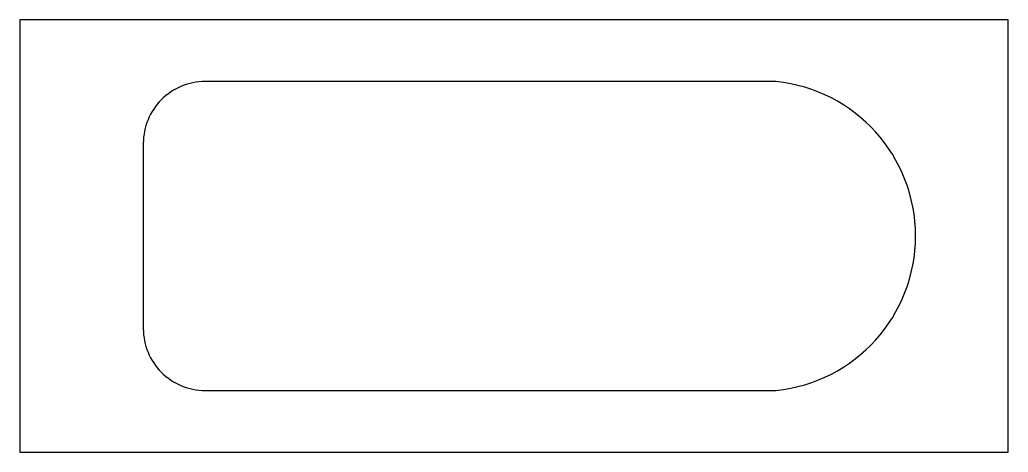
# Model space of a CAD drawing. Extents: x 0 to 1.6, y -0.7 to 0.
import ezdxf

# ---------------------------------------------------------------- set-up
doc = ezdxf.new("R2010")
doc.units = 0
doc.layers.add('SN', color=7, linetype='CONTINUOUS')

msp = doc.modelspace()

# ---------------------------------------------------------------- linework, layer by layer
at = {"layer": 'SN', "color": 0}
msp.add_lwpolyline([(0, -0.7), (1.6, -0.7), (1.6, 0), (0, 0)], close=True, dxfattribs=at)
msp.add_lwpolyline([(1.2244, -0.6, 0.9025), (1.2244, -0.1), (0.3, -0.1, 0.414214), (0.2, -0.2), (0.2, -0.5, 0.414214), (0.3, -0.6)], format="xyb", close=True, dxfattribs=at)

doc.saveas('drawing.dxf')
